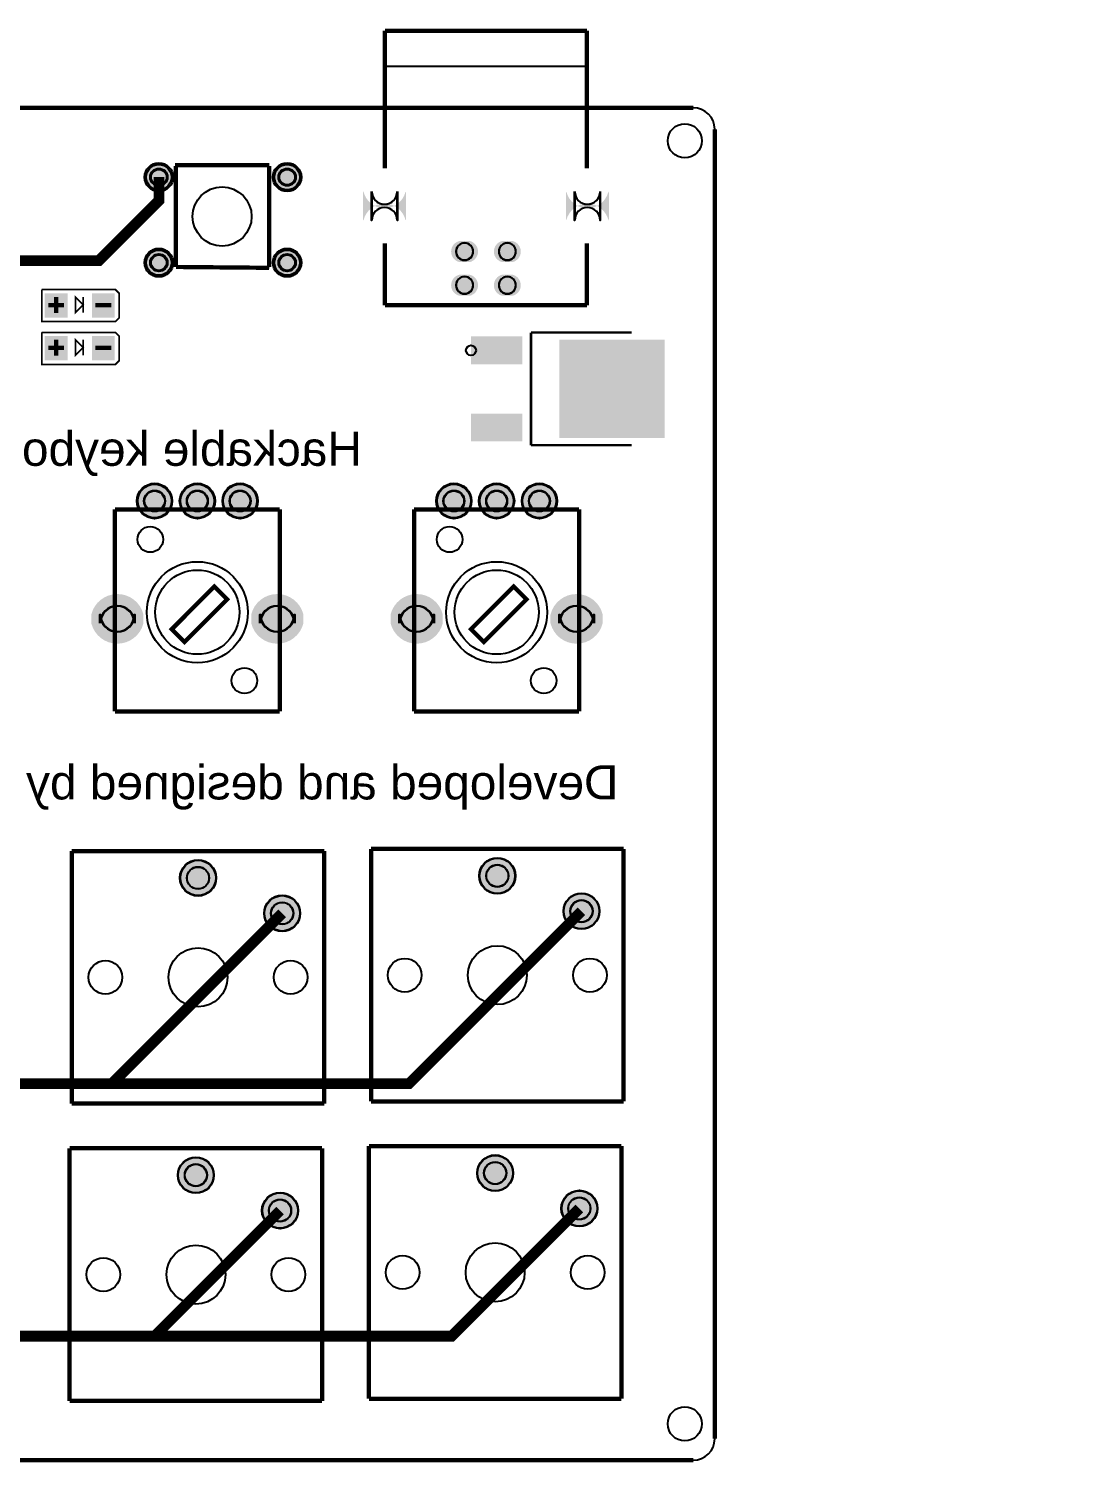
# Model space of a CAD drawing. Extents: x -286 to 5344, y 0 to 3352.
# Drawn here: x 2911 to 5344, y 0 to 3352 of the extents above; entities that cross this region are included whole.
import ezdxf

# ---------------------------------------------------------------- set-up
doc = ezdxf.new("R2010")
doc.units = 9
for name, color, linetype, true_color in [('BoardOutLine', 7, 'Continuous', 0xff00ff), ('BottomLayer', 7, 'Continuous', 0x0000ff), ('BottomSolderMaskLayer', 7, 'Continuous', 0xaa00ff), ('Document', 7, 'Continuous', 0xffffff), ('Multi-Layer', 7, 'Continuous', 0xc0c0c0), ('TopLayer', 7, 'Continuous', 0xff0000), ('TopPasteMaskLayer', 7, 'Continuous', 0x808080), ('TopSilkLayer', 7, 'Continuous', 0xffcc00), ('TopSolderMaskLayer', 7, 'Continuous', 0x800080)]:
    doc.layers.add(name, color=color, linetype=linetype, true_color=true_color)
doc.styles.get("Standard").update_dxf_attribs({"font": 'arial.ttf'})

msp = doc.modelspace()

# ---------------------------------------------------------------- hatches: boundary and pattern name
at = {"layer": 'BottomSolderMaskLayer'}
for points in [[(3181.5355, 3005, 1), (3248.4645, 3005, 1)], [(3481.5355, 3005, 1), (3548.4645, 3005, 1)], [(3793.014999999996, 2971.5767316666097, -0.7853981633974483), (3692.5849999999955, 2971.5767316666097), (3692.5849999999955, 2903.843268333396, -0.7853981633974483), (3793.014999999996, 2903.843268333396)], [(4267.424999999992, 2971.5767316666097, -0.7853981633974483), (4166.994999999992, 2971.5767316666097), (4166.994999999992, 2903.843268333396, -0.7853981633974483), (4267.424999999992, 2903.843268333396)], [(3917.8515725977195, 2806.399999999997, -0.7853981633974483), (3917.8515725977195, 2855.6399999999967), (3942.1484274022805, 2855.6399999999967, -0.7853981633974483), (3942.1484274022805, 2806.399999999997)], [(4017.8515725977195, 2806.399999999997, -0.7853981633974483), (4017.8515725977195, 2855.6399999999967), (4042.1484274022805, 2855.6399999999967, -0.7853981633974483), (4042.1484274022805, 2806.399999999997)], [(3181.5355, 2805, 1), (3248.4645, 2805, 1)], [(3481.5355, 2805, 1), (3548.4645, 2805, 1)], [(3917.8515725977195, 2727.659999999999, -0.7853981633974483), (3917.8515725977195, 2776.8999999999987), (3942.1484274022805, 2776.8999999999987, -0.7853981633974483), (3942.1484274022805, 2727.659999999999)], [(4017.8515725977195, 2727.659999999999, -0.7853981633974483), (4017.8515725977195, 2776.8999999999987), (4042.1484274022805, 2776.8999999999987, -0.7853981633974483), (4042.1484274022805, 2727.659999999999)], [(3163.63, 2247.800000000003, 1), (3246.37, 2247.800000000003, 1)], [(3263.63, 2247.800000000003, 1), (3346.37, 2247.800000000003, 1)], [(3363.63, 2247.800000000003, 1), (3446.37, 2247.800000000003, 1)], [(3863.63, 2247.800000000003, 1), (3946.37, 2247.800000000003, 1)], [(3963.63, 2247.800000000003, 1), (4046.37, 2247.800000000003, 1)], [(4063.63, 2247.800000000003, 1), (4146.37, 2247.800000000003, 1)], [(3179.055, 1962.0743479207486, -0.7853981633974483), (3056.945, 1962.0743479207486), (3056.945, 1982.3256520792493, -0.7853981633974483), (3179.055, 1982.3256520792493)], [(3553.055, 1962.0743479207486, -0.7853981633974483), (3430.945, 1962.0743479207486), (3430.945, 1982.3256520792493, -0.7853981633974483), (3553.055, 1982.3256520792493)], [(3879.055, 1962.0743479207486, -0.7853981633974483), (3756.945, 1962.0743479207486), (3756.945, 1982.3256520792493, -0.7853981633974483), (3879.055, 1982.3256520792493)], [(4253.055, 1962.0743479207486, -0.7853981633974483), (4130.945, 1962.0743479207486), (4130.945, 1982.3256520792493, -0.7853981633974483), (4253.055, 1982.3256520792493)], [(3264.241500000002, 1366.3400000000001, 1), (3348.9185000000016, 1366.3400000000001, 1)], [(3964.241500000002, 1371.3400000000001, 1), (4048.9185000000016, 1371.3400000000001, 1)], [(3461.0915000000005, 1283.670000000002, 1), (3545.7685, 1283.670000000002, 1)], [(4161.0915, 1288.670000000002, 1), (4245.7685, 1288.670000000002, 1)], [(3259.241500000002, 671.3400000000001, 1), (3343.9185000000016, 671.3400000000001, 1)], [(3959.241500000002, 676.3400000000001, 1), (4043.9185000000016, 676.3400000000001, 1)], [(3456.0915000000005, 588.6700000000019, 1), (3540.7685, 588.6700000000019, 1)], [(4156.0915, 593.6700000000019, 1), (4240.7685, 593.6700000000019, 1)]]:
    msp.add_hatch(color=256, dxfattribs=at).paths.add_polyline_path(points)
at = {"layer": 'Document'}
for points in [[(2969.3699999999953, 2687.6769999999997), (2969.3699999999953, 2724.6849999999977), (2979.6069999999963, 2724.6849999999977), (2979.6069999999963, 2687.6769999999997)], [(2956.3780000000042, 2710.904999999999), (2993.3859999999986, 2710.904999999999), (2993.3859999999986, 2700.6680000000015), (2956.3780000000042, 2700.6680000000015)], [(3066.6140000000014, 2710.904999999999), (3103.6219999999958, 2710.904999999999), (3103.6219999999958, 2700.6680000000015), (3066.6140000000014, 2700.6680000000015)], [(2969.3699999999953, 2587.6769999999997), (2969.3699999999953, 2624.6849999999977), (2979.6069999999963, 2624.6849999999977), (2979.6069999999963, 2587.6769999999997)], [(2956.3780000000042, 2610.904999999999), (2993.3859999999986, 2610.904999999999), (2993.3859999999986, 2600.6680000000015), (2956.3780000000042, 2600.6680000000015)], [(3066.6140000000014, 2610.904999999999), (3103.6219999999958, 2610.904999999999), (3103.6219999999958, 2600.6680000000015), (3066.6140000000014, 2600.6680000000015)]]:
    msp.add_hatch(color=256, dxfattribs=at).paths.add_polyline_path(points)
at = {"layer": 'Multi-Layer'}
for points in [[(3185.4725, 3005, 1), (3244.5275, 3005, 1)], [(3485.4725, 3005, 1), (3544.5275, 3005, 1)], [(3792.014999999996, 2971.1720000000023, -0.7853981633974483), (3693.5849999999955, 2971.1720000000023), (3693.5849999999955, 2904.2480000000032, -0.7853981633974483), (3792.014999999996, 2904.2480000000032)], [(4266.424999999992, 2971.1720000000023, -0.7853981633974483), (4167.994999999992, 2971.1720000000023), (4167.994999999992, 2904.2480000000032, -0.7853981633974483), (4266.424999999992, 2904.2480000000032)], [(3918.185000000005, 2807.399999999997, -0.7853981633974483), (3918.185000000005, 2854.6399999999967), (3941.814999999995, 2854.6399999999967, -0.7853981633974483), (3941.814999999995, 2807.399999999997)], [(4018.185000000005, 2807.399999999997, -0.7853981633974483), (4018.185000000005, 2854.6399999999967), (4041.814999999995, 2854.6399999999967, -0.7853981633974483), (4041.814999999995, 2807.399999999997)], [(3185.4725, 2805, 1), (3244.5275, 2805, 1)], [(3485.4725, 2805, 1), (3544.5275, 2805, 1)], [(3918.185000000005, 2728.659999999999, -0.7853981633974483), (3918.185000000005, 2775.8999999999987), (3941.814999999995, 2775.8999999999987, -0.7853981633974483), (3941.814999999995, 2728.659999999999)], [(4018.185000000005, 2728.659999999999, -0.7853981633974483), (4018.185000000005, 2775.8999999999987), (4041.814999999995, 2775.8999999999987, -0.7853981633974483), (4041.814999999995, 2728.659999999999)], [(3165.63, 2247.800000000003, 1), (3244.37, 2247.800000000003, 1)], [(3265.63, 2247.800000000003, 1), (3344.37, 2247.800000000003, 1)], [(3365.63, 2247.800000000003, 1), (3444.37, 2247.800000000003, 1)], [(3865.63, 2247.800000000003, 1), (3944.37, 2247.800000000003, 1)], [(3965.63, 2247.800000000003, 1), (4044.37, 2247.800000000003, 1)], [(4065.63, 2247.800000000003, 1), (4144.37, 2247.800000000003, 1)], [(3177.055, 1962.3600000000006, -0.7853981633974483), (3058.945, 1962.3600000000006), (3058.945, 1982.0399999999972, -0.7853981633974483), (3177.055, 1982.0399999999972)], [(3551.055, 1962.3600000000006, -0.7853981633974483), (3432.945, 1962.3600000000006), (3432.945, 1982.0399999999972, -0.7853981633974483), (3551.055, 1982.0399999999972)], [(3877.055, 1962.3600000000006, -0.7853981633974483), (3758.945, 1962.3600000000006), (3758.945, 1982.0399999999972, -0.7853981633974483), (3877.055, 1982.0399999999972)], [(4251.055, 1962.3600000000006, -0.7853981633974483), (4132.945, 1962.3600000000006), (4132.945, 1982.0399999999972, -0.7853981633974483), (4251.055, 1982.0399999999972)], [(3965.241500000002, 1371.3400000000001, 1), (4047.9185000000016, 1371.3400000000001, 1)], [(3265.241500000002, 1366.3400000000001, 1), (3347.9185000000016, 1366.3400000000001, 1)], [(3462.0915000000005, 1283.670000000002, 1), (3544.7685, 1283.670000000002, 1)], [(4162.0915, 1288.670000000002, 1), (4244.7685, 1288.670000000002, 1)], [(3260.241500000002, 671.3400000000001, 1), (3342.9185000000016, 671.3400000000001, 1)], [(3960.241500000002, 676.3400000000001, 1), (4042.9185000000016, 676.3400000000001, 1)], [(3457.0915000000005, 588.6700000000019, 1), (3539.7685, 588.6700000000019, 1)], [(4157.0915, 593.6700000000019, 1), (4239.7685, 593.6700000000019, 1)]]:
    msp.add_hatch(color=256, dxfattribs=at).paths.add_polyline_path(points)
at = {"layer": 'TopLayer'}
for points in [[(2949.2910000000047, 2732.559000000001), (3000.4720000000016, 2732.559000000001), (3000.4720000000016, 2677.440999999999), (2949.2910000000047, 2677.440999999999)], [(3059.527000000002, 2732.559000000001), (3110.708000000006, 2732.559000000001), (3110.708000000006, 2677.440999999999), (3059.527000000002, 2677.440999999999)], [(2949.2910000000047, 2632.559000000001), (3000.4720000000016, 2632.559000000001), (3000.4720000000016, 2577.440999999999), (2949.2910000000047, 2577.440999999999)], [(3059.527000000002, 2632.559000000001), (3110.708000000006, 2632.559000000001), (3110.708000000006, 2577.440999999999), (3059.527000000002, 2577.440999999999)], [(4064.251999999993, 2568.663999999997), (3946.142, 2568.663999999997), (3946.142, 2631.655999999999), (4064.251999999993, 2631.655999999999)], [(4396.851999999999, 2395.8269999999975), (4152.758000000002, 2395.8269999999975), (4152.758000000002, 2624.1730000000025), (4396.851999999999, 2624.1730000000025)], [(4064.252999999997, 2388.344000000001), (3946.1430000000037, 2388.344000000001), (3946.1430000000037, 2451.336000000003), (4064.252999999997, 2451.336000000003)]]:
    msp.add_hatch(color=256, dxfattribs=at).paths.add_polyline_path(points)
at = {"layer": 'TopPasteMaskLayer'}
for points in [[(2949.2910000000047, 2732.559000000001), (3000.4720000000016, 2732.559000000001), (3000.4720000000016, 2677.440999999999), (2949.2910000000047, 2677.440999999999)], [(3059.527000000002, 2732.559000000001), (3110.708000000006, 2732.559000000001), (3110.708000000006, 2677.440999999999), (3059.527000000002, 2677.440999999999)], [(2949.2910000000047, 2632.559000000001), (3000.4720000000016, 2632.559000000001), (3000.4720000000016, 2577.440999999999), (2949.2910000000047, 2577.440999999999)], [(3059.527000000002, 2632.559000000001), (3110.708000000006, 2632.559000000001), (3110.708000000006, 2577.440999999999), (3059.527000000002, 2577.440999999999)], [(4064.251999999993, 2568.663999999997), (3946.142, 2568.663999999997), (3946.142, 2631.655999999999), (4064.251999999993, 2631.655999999999)], [(4396.851999999999, 2395.8269999999975), (4152.758000000002, 2395.8269999999975), (4152.758000000002, 2624.1730000000025), (4396.851999999999, 2624.1730000000025)], [(4064.252999999997, 2388.344000000001), (3946.1430000000037, 2388.344000000001), (3946.1430000000037, 2451.336000000003), (4064.252999999997, 2451.336000000003)]]:
    msp.add_hatch(color=256, dxfattribs=at).paths.add_polyline_path(points)
at = {"layer": 'TopSolderMaskLayer'}
for points in [[(3181.5355, 3005, 1), (3248.4645, 3005, 1)], [(3481.5355, 3005, 1), (3548.4645, 3005, 1)], [(3793.014999999996, 2971.5767316666097, -0.7853981633974483), (3692.5849999999955, 2971.5767316666097), (3692.5849999999955, 2903.843268333396, -0.7853981633974483), (3793.014999999996, 2903.843268333396)], [(4267.424999999992, 2971.5767316666097, -0.7853981633974483), (4166.994999999992, 2971.5767316666097), (4166.994999999992, 2903.843268333396, -0.7853981633974483), (4267.424999999992, 2903.843268333396)], [(3917.8515725977195, 2806.399999999997, -0.7853981633974483), (3917.8515725977195, 2855.6399999999967), (3942.1484274022805, 2855.6399999999967, -0.7853981633974483), (3942.1484274022805, 2806.399999999997)], [(4017.8515725977195, 2806.399999999997, -0.7853981633974483), (4017.8515725977195, 2855.6399999999967), (4042.1484274022805, 2855.6399999999967, -0.7853981633974483), (4042.1484274022805, 2806.399999999997)], [(3181.5355, 2805, 1), (3248.4645, 2805, 1)], [(3481.5355, 2805, 1), (3548.4645, 2805, 1)], [(3917.8515725977195, 2727.659999999999, -0.7853981633974483), (3917.8515725977195, 2776.8999999999987), (3942.1484274022805, 2776.8999999999987, -0.7853981633974483), (3942.1484274022805, 2727.659999999999)], [(4017.8515725977195, 2727.659999999999, -0.7853981633974483), (4017.8515725977195, 2776.8999999999987), (4042.1484274022805, 2776.8999999999987, -0.7853981633974483), (4042.1484274022805, 2727.659999999999)], [(2948.3065577069647, 2733.5434999999998), (3001.456557706959, 2733.5434999999998), (3001.456557706959, 2676.4565000000002), (2948.3065577069647, 2676.4565000000002)], [(3058.5424038217316, 2733.5434999999998), (3111.692403821733, 2733.5434999999998), (3111.692403821733, 2676.4565000000002), (3058.5424038217316, 2676.4565000000002)], [(2948.3065577069647, 2633.5434999999998), (3001.456557706959, 2633.5434999999998), (3001.456557706959, 2576.4565000000002), (2948.3065577069647, 2576.4565000000002)], [(3058.5424038217316, 2633.5434999999998), (3111.692403821733, 2633.5434999999998), (3111.692403821733, 2576.4565000000002), (3058.5424038217316, 2576.4565000000002)], [(4065.25194919989, 2567.6640000000007), (3945.1419491998968, 2567.6640000000007), (3945.1419491998968, 2632.6559999999954), (4065.25194919989, 2632.6559999999954)], [(4397.851959032181, 2394.827000000001), (4151.757959032184, 2394.827000000001), (4151.757959032184, 2625.172999999999), (4397.851959032181, 2625.172999999999)], [(4065.2529661332665, 2387.3440000000046), (3945.142966133273, 2387.3440000000046), (3945.142966133273, 2452.3359999999993), (4065.2529661332665, 2452.3359999999993)], [(3163.63, 2247.800000000003, 1), (3246.37, 2247.800000000003, 1)], [(3263.63, 2247.800000000003, 1), (3346.37, 2247.800000000003, 1)], [(3363.63, 2247.800000000003, 1), (3446.37, 2247.800000000003, 1)], [(3863.63, 2247.800000000003, 1), (3946.37, 2247.800000000003, 1)], [(3963.63, 2247.800000000003, 1), (4046.37, 2247.800000000003, 1)], [(4063.63, 2247.800000000003, 1), (4146.37, 2247.800000000003, 1)], [(3179.055, 1962.0743479207486, -0.7853981633974483), (3056.945, 1962.0743479207486), (3056.945, 1982.3256520792493, -0.7853981633974483), (3179.055, 1982.3256520792493)], [(3553.055, 1962.0743479207486, -0.7853981633974483), (3430.945, 1962.0743479207486), (3430.945, 1982.3256520792493, -0.7853981633974483), (3553.055, 1982.3256520792493)], [(3879.055, 1962.0743479207486, -0.7853981633974483), (3756.945, 1962.0743479207486), (3756.945, 1982.3256520792493, -0.7853981633974483), (3879.055, 1982.3256520792493)], [(4253.055, 1962.0743479207486, -0.7853981633974483), (4130.945, 1962.0743479207486), (4130.945, 1982.3256520792493, -0.7853981633974483), (4253.055, 1982.3256520792493)], [(3264.241500000002, 1366.3400000000001, 1), (3348.9185000000016, 1366.3400000000001, 1)], [(3964.241500000002, 1371.3400000000001, 1), (4048.9185000000016, 1371.3400000000001, 1)], [(3461.0915000000005, 1283.670000000002, 1), (3545.7685, 1283.670000000002, 1)], [(4161.0915, 1288.670000000002, 1), (4245.7685, 1288.670000000002, 1)], [(3259.241500000002, 671.3400000000001, 1), (3343.9185000000016, 671.3400000000001, 1)], [(3959.241500000002, 676.3400000000001, 1), (4043.9185000000016, 676.3400000000001, 1)], [(3456.0915000000005, 588.6700000000019, 1), (3540.7685, 588.6700000000019, 1)], [(4156.0915, 593.6700000000019, 1), (4240.7685, 593.6700000000019, 1)]]:
    msp.add_hatch(color=256, dxfattribs=at).paths.add_polyline_path(points)

# ---------------------------------------------------------------- linework, layer by layer
at = {"layer": 'BoardOutLine', "const_width": 10}
for points in [[(60, 3167), (4465, 3167)], [(4515, 3117), (4515, 55)], [(4465, 5), (60, 5)]]:
    msp.add_lwpolyline(points, dxfattribs=at)
at = {"layer": 'BoardOutLine'}
for centre, start, end in [((4465, 3117), 0, 90), ((4465, 55), 270, 0)]:
    msp.add_arc(centre, 50, start, end, dxfattribs=at)
at = {"layer": 'BottomLayer', "const_width": 25}
for points in [[(2400.1280000000042, 885.3689999999988), (3105.1280000000042, 885.3689999999988), (3503.4249999999956, 1283.6659999999974)], [(3088.4119999999966, 885.3689999999988), (3800.1280000000042, 885.3689999999988), (4203.424999999996, 1288.6659999999974)], [(95, 295), (3899.7590000000055, 295), (4198.424999999996, 593.6659999999974)], [(95, 295), (3204.7590000000055, 295), (3498.4249999999956, 588.6659999999974)]]:
    msp.add_lwpolyline(points, dxfattribs=at)
at = {"layer": 'BottomSolderMaskLayer'}
for points in [[(3712.6669187239663, 2971.584828428706), (3712.6669187239663, 2903.8473167144475)], [(3772.92287808595, 2971.584828428706), (3772.92287808595, 2903.8473167144475)], [(4187.07691872397, 2971.584828428706), (4187.07691872397, 2903.8473167144475)], [(4247.332878085953, 2971.584828428706), (4247.332878085953, 2903.8473167144475)], [(3930.005141103429, 2851.268792313676), (3929.994858896571, 2851.268792313676)], [(4030.005141103429, 2851.268792313676), (4029.994858896571, 2851.268792313676)], [(3930.005141103429, 2810.777461708342), (3929.994858896571, 2810.777461708342)], [(4030.005141103429, 2810.777461708342), (4029.994858896571, 2810.777461708342)], [(3930.005141103429, 2772.528792313678), (3929.994858896571, 2772.528792313678)], [(4030.005141103429, 2772.528792313678), (4029.994858896571, 2772.528792313678)], [(3930.005141103429, 2732.037461708344), (3929.994858896571, 2732.037461708344)], [(4030.005141103429, 2732.037461708344), (4029.994858896571, 2732.037461708344)], [(3077.286327999323, 1962.0846382175805), (3077.286327999323, 1982.3359423760812)], [(3158.6929946659898, 1962.0846382175805), (3158.6929946659898, 1982.3359423760812)], [(3451.3070053340102, 1962.0846382175805), (3451.3070053340102, 1982.3359423760812)], [(3532.713672000677, 1962.0846382175805), (3532.713672000677, 1982.3359423760812)], [(3777.286327999323, 1962.0846382175805), (3777.286327999323, 1982.3359423760812)], [(3858.6929946659898, 1962.0846382175805), (3858.6929946659898, 1982.3359423760812)], [(4151.307005334011, 1962.0846382175805), (4151.307005334011, 1982.3359423760812)], [(4232.7136720006765, 1962.0846382175805), (4232.7136720006765, 1982.3359423760812)]]:
    msp.add_lwpolyline(points, close=True, dxfattribs=at)
for centre, radius in [((3215, 3005), 33.4645), ((3215, 3005), 20.39093333333333), ((3515, 3005), 33.4645), ((3515, 3005), 20.39093333333333), ((3215, 2805), 33.4645), ((3215, 2805), 20.39093333333333), ((3515, 2805), 33.4645), ((3515, 2805), 20.39093333333333), ((3205, 2247.800000000003), 41.36999999999999), ((3305, 2247.800000000003), 41.36999999999999), ((3405, 2247.800000000003), 41.36999999999999), ((3905, 2247.800000000003), 41.36999999999999), ((4005, 2247.800000000003), 41.36999999999999), ((4105, 2247.800000000003), 41.36999999999999), ((3205, 2247.800000000003), 24.8198983997968), ((3305, 2247.800000000003), 24.8198983997968), ((3405, 2247.800000000003), 24.8198983997968), ((3905, 2247.800000000003), 24.8198983997968), ((4005, 2247.800000000003), 24.8198983997968), ((4105, 2247.800000000003), 24.8198983997968), ((3306.5800000000017, 1366.3400000000001), 42.338499999999996), ((4006.5800000000017, 1371.3400000000001), 42.338499999999996), ((3306.5750000000044, 1366.339), 26.210059714309903), ((4006.5750000000044, 1371.339), 26.210059714309903), ((3503.4300000000003, 1283.670000000002), 42.338499999999996), ((3503.4249999999956, 1283.6620000000003), 26.210059714309903), ((4203.43, 1288.670000000002), 42.338499999999996), ((4203.424999999996, 1288.6620000000003), 26.210059714309903), ((3301.5800000000017, 671.3400000000001), 42.338499999999996), ((4001.5800000000017, 676.3400000000001), 42.338499999999996), ((3301.5750000000044, 671.3389999999999), 26.210059714309903), ((4001.5750000000044, 676.3389999999999), 26.210059714309903), ((3498.4300000000003, 588.6700000000019), 42.338499999999996), ((3498.4249999999956, 588.6620000000003), 26.210059714309903), ((4198.43, 593.6700000000019), 42.338499999999996), ((4198.424999999996, 593.6620000000003), 26.210059714309903)]:
    msp.add_circle(centre, radius, dxfattribs=at)
for centre, radius, start, end in [((3742.794898404958, 2971.584828428706), 30.12797968099157, 180, 0), ((4217.204898404962, 2971.584828428706), 30.12797968099157, 180, 0), ((3742.794898404958, 2903.8473167144475), 30.12797968099157, 0, 180), ((4217.204898404962, 2903.8473167144475), 30.12797968099157, 0, 180), ((3929.994858896571, 2831.023127011009), 20.245665302666858, 90, 270), ((3930.005141103429, 2831.023127011009), 20.245665302666858, 270, 90), ((4029.994858896571, 2831.023127011009), 20.245665302666858, 90, 270), ((4030.005141103429, 2831.023127011009), 20.245665302666858, 270, 90), ((3929.994858896571, 2752.283127011011), 20.245665302666858, 90, 270), ((3930.005141103429, 2752.283127011011), 20.245665302666858, 270, 90), ((4029.994858896571, 2752.283127011011), 20.245665302666858, 90, 270), ((4030.005141103429, 2752.283127011011), 20.245665302666858, 270, 90), ((3117.9896613326564, 1962.0846382175805), 40.70333333333333, 360, 180), ((3117.9896613326564, 1982.3359423760812), 40.70333333333333, 180, 360), ((3492.0103386673436, 1962.0846382175805), 40.70333333333333, 360, 180), ((3492.0103386673436, 1982.3359423760812), 40.70333333333333, 180, 360), ((3817.9896613326564, 1962.0846382175805), 40.70333333333333, 360, 180), ((3817.9896613326564, 1982.3359423760812), 40.70333333333333, 180, 360), ((4192.010338667344, 1962.0846382175805), 40.70333333333333, 360, 180), ((4192.010338667344, 1982.3359423760812), 40.70333333333333, 180, 360)]:
    msp.add_arc(centre, radius, start, end, dxfattribs=at)
at = {"layer": 'Document'}
msp.add_circle((3945.010000000002, 2600), 11.81, dxfattribs=at)
at = {"layer": 'Multi-Layer'}
for points in [[(3713.2669999999985, 2971.1800000000003), (3713.2669999999985, 2904.2520000000004)], [(3772.322999999998, 2971.1800000000003), (3772.322999999998, 2904.2520000000004)], [(4187.6770000000015, 2971.1800000000003), (4187.6770000000015, 2904.2520000000004)], [(4246.733000000002, 2971.1800000000003), (4246.733000000002, 2904.2520000000004)], [(3930.0050000000047, 2850.713000000001), (3929.9949999999953, 2850.713000000001)], [(4030.0050000000047, 2850.713000000001), (4029.9949999999953, 2850.713000000001)], [(3930.0050000000047, 2811.333000000001), (3929.9949999999953, 2811.333000000001)], [(4030.0050000000047, 2811.333000000001), (4029.9949999999953, 2811.333000000001)], [(3930.0050000000047, 2771.973000000003), (3929.9949999999953, 2771.973000000003)], [(4030.0050000000047, 2771.973000000003), (4029.9949999999953, 2771.973000000003)], [(3930.0050000000047, 2732.593000000003), (3929.9949999999953, 2732.593000000003)], [(4030.0050000000047, 2732.593000000003), (4029.9949999999953, 2732.593000000003)], [(3078.619999999998, 1962.3700000000026), (3078.619999999998, 1982.0499999999993)], [(3157.359999999998, 1962.3700000000026), (3157.359999999998, 1982.0499999999993)], [(3452.640000000002, 1962.3700000000026), (3452.640000000002, 1982.0499999999993)], [(3531.380000000002, 1962.3700000000026), (3531.380000000002, 1982.0499999999993)], [(3778.619999999998, 1962.3700000000026), (3778.619999999998, 1982.0499999999993)], [(3857.359999999998, 1962.3700000000026), (3857.359999999998, 1982.0499999999993)], [(4152.640000000002, 1962.3700000000026), (4152.640000000002, 1982.0499999999993)], [(4231.380000000002, 1962.3700000000026), (4231.380000000002, 1982.0499999999993)]]:
    msp.add_lwpolyline(points, close=True, dxfattribs=at)
for centre, radius in [((4445, 3090), 40), ((3215, 3005), 29.5275), ((3215, 3005), 17.991999999999997), ((3515, 3005), 29.5275), ((3515, 3005), 17.991999999999997), ((3215, 2805), 29.5275), ((3215, 2805), 17.991999999999997), ((3515, 2805), 29.5275), ((3515, 2805), 17.991999999999997), ((3205, 2247.800000000003), 39.37), ((3305, 2247.800000000003), 39.37), ((3405, 2247.800000000003), 39.37), ((3905, 2247.800000000003), 39.37), ((4005, 2247.800000000003), 39.37), ((4105, 2247.800000000003), 39.37), ((3205, 2247.800000000003), 23.62), ((3305, 2247.800000000003), 23.62), ((3405, 2247.800000000003), 23.62), ((3905, 2247.800000000003), 23.62), ((4005, 2247.800000000003), 23.62), ((4105, 2247.800000000003), 23.62), ((4006.5800000000017, 1371.3400000000001), 41.338499999999996), ((3306.5800000000017, 1366.3400000000001), 41.338499999999996), ((3306.5750000000044, 1366.339), 25.591), ((4006.5750000000044, 1371.339), 25.591), ((3503.4300000000003, 1283.670000000002), 41.338499999999996), ((3503.4249999999956, 1283.6620000000003), 25.591), ((4203.43, 1288.670000000002), 41.338499999999996), ((4203.424999999996, 1288.6620000000003), 25.591), ((4006.5800000000017, 1139.0599999999977), 68.898), ((3090.050000000003, 1134.0599999999977), 39.37), ((3306.5800000000017, 1134.0599999999977), 68.898), ((3523.1199999999953, 1134.0599999999977), 39.37), ((3790.050000000003, 1139.0599999999977), 39.37), ((4223.119999999995, 1139.0599999999977), 39.37), ((3301.5800000000017, 671.3400000000001), 41.338499999999996), ((4001.5800000000017, 676.3400000000001), 41.338499999999996), ((3301.5750000000044, 671.3389999999999), 25.591), ((4001.5750000000044, 676.3389999999999), 25.591), ((3498.4300000000003, 588.6700000000019), 41.338499999999996), ((3498.4249999999956, 588.6620000000003), 25.591), ((4198.43, 593.6700000000019), 41.338499999999996), ((4198.424999999996, 593.6620000000003), 25.591), ((3301.5800000000017, 439.0599999999977), 68.898), ((4001.5800000000017, 444.0599999999977), 68.898), ((3085.050000000003, 439.0599999999977), 39.37), ((3518.1199999999953, 439.0599999999977), 39.37), ((3785.050000000003, 444.0599999999977), 39.37), ((4218.119999999995, 444.0599999999977), 39.37), ((4445, 90), 40)]:
    msp.add_circle(centre, radius, dxfattribs=at)
for centre, radius, start, end in [((3742.7949999999983, 2971.1800000000003), 29.528, 180, 0), ((4217.205000000002, 2971.1800000000003), 29.528, 180, 0), ((3742.7949999999983, 2904.2520000000004), 29.528, 0, 180), ((4217.205000000002, 2904.2520000000004), 29.528, 0, 180), ((3929.9949999999953, 2831.023000000001), 19.69, 90, 270), ((3930.0050000000047, 2831.023000000001), 19.69, 270, 90), ((4029.9949999999953, 2831.023000000001), 19.69, 90, 270), ((4030.0050000000047, 2831.023000000001), 19.69, 270, 90), ((3929.9949999999953, 2752.283000000003), 19.69, 90, 270), ((3930.0050000000047, 2752.283000000003), 19.69, 270, 90), ((4029.9949999999953, 2752.283000000003), 19.69, 90, 270), ((4030.0050000000047, 2752.283000000003), 19.69, 270, 90), ((3117.989999999998, 1962.3700000000026), 39.37, 360, 180), ((3117.989999999998, 1982.0499999999993), 39.37, 180, 360), ((3492.010000000002, 1962.3700000000026), 39.37, 360, 180), ((3492.010000000002, 1982.0499999999993), 39.37, 180, 360), ((3817.989999999998, 1962.3700000000026), 39.37, 360, 180), ((3817.989999999998, 1982.0499999999993), 39.37, 180, 360), ((4192.010000000002, 1962.3700000000026), 39.37, 360, 180), ((4192.010000000002, 1982.0499999999993), 39.37, 180, 360)]:
    msp.add_arc(centre, radius, start, end, dxfattribs=at)
at = {"layer": 'TopLayer', "const_width": 25}
msp.add_lwpolyline([(3215, 3005), (3215, 2950), (3075, 2810), (2845, 2810), (2840, 2815)], dxfattribs=at)
at = {"layer": 'TopSilkLayer'}
for points, const_width in [([(4216.220000000001, 3347.163999999997), (3743.7790000000023, 3347.163999999997)], 10), ([(3743.7790000000023, 3347.163999999997), (3743.7790000000023, 3025.545000000002)], 10), ([(4216.220000000001, 3025.545000000002), (4216.220000000001, 3347.163999999997)], 10), ([(3743.7790000000023, 3264.092999999997), (4216.220000000001, 3264.094000000001)], 5), ([(3473, 3033), (3253, 3033)], 10), ([(3255, 3031), (3255, 2795)], 10), ([(3473, 2795), (3473, 3031)], 10), ([(3743.7790000000023, 2849.881000000001), (3743.7790000000023, 2705.430999999997)], 10), ([(4216.220000000001, 2705.430999999997), (4216.220000000001, 2849.881000000001)], 10), ([(3255, 2795), (3473, 2793)], 10), ([(2949.6849999999977, 2742.0080000000016), (3113.464000000007, 2742.0080000000016), (3122.1259999999966, 2733.3460000000014), (3122.1259999999966, 2675.8669999999984), (3113.464000000007, 2667.204999999998), (2941.0239999999976, 2667.204999999998), (2941.0239999999976, 2742.0080000000016)], 3.937), ([(2941.0239999999976, 2742.0080000000016), (2949.6849999999977, 2742.0080000000016)], 3.937), ([(3019.7639999999956, 2719.9609999999993), (3019.7639999999956, 2688.464), (3037.8740000000034, 2706.574999999997), (3019.7639999999956, 2724.6849999999977), (3019.7639999999956, 2718.3859999999986)], 3.937), ([(3037.8740000000034, 2706.574999999997), (3037.8740000000034, 2724.6849999999977)], 3.937), ([(3037.8740000000034, 2706.574999999997), (3037.8740000000034, 2688.464)], 3.937), ([(3743.779999999999, 2705.430999999997), (4216.220000000001, 2705.430999999997)], 10), ([(2949.6849999999977, 2642.0080000000016), (3113.464000000007, 2642.0080000000016), (3122.1259999999966, 2633.3460000000014), (3122.1259999999966, 2575.8669999999984), (3113.464000000007, 2567.204999999998), (2941.0239999999976, 2567.204999999998), (2941.0239999999976, 2642.0080000000016)], 3.937), ([(2941.0239999999976, 2642.0080000000016), (2949.6849999999977, 2642.0080000000016)], 3.937), ([(3019.7639999999956, 2619.9609999999993), (3019.7639999999956, 2588.464), (3037.8740000000034, 2606.574999999997), (3019.7639999999956, 2624.6849999999977), (3019.7639999999956, 2618.3859999999986)], 3.937), ([(3037.8740000000034, 2606.574999999997), (3037.8740000000034, 2624.6849999999977)], 3.937), ([(4320.504000000001, 2641.739999999998), (4085.565999999999, 2641.739999999998)], 6), ([(4085.565999999999, 2641.739999999998), (4085.565999999999, 2378.260000000002)], 6), ([(3037.8740000000034, 2606.574999999997), (3037.8740000000034, 2588.464)], 3.937), ([(4320.504000000001, 2378.260000000002), (4085.565999999999, 2378.260000000002)], 6), ([(3112.0899999999965, 1755.6800000000003), (3112.0899999999965, 2228.119999999999)], 10), ([(3497.9100000000035, 2228.119999999999), (3112.0899999999965, 2228.119999999999)], 10), ([(3497.9100000000035, 1755.6800000000003), (3497.9100000000035, 2228.119999999999)], 10), ([(3812.0899999999965, 1755.6800000000003), (3812.0899999999965, 2228.119999999999)], 10), ([(4197.9100000000035, 2228.119999999999), (3812.0899999999965, 2228.119999999999)], 10), ([(4197.9100000000035, 1755.6800000000003), (4197.9100000000035, 2228.119999999999)], 10), ([(3497.9100000000035, 1755.6800000000003), (3112.0899999999965, 1755.6800000000003)], 10), ([(4197.9100000000035, 1755.6800000000003), (3812.0899999999965, 1755.6800000000003)], 10), ([(3011.298999999999, 838.7800000000025), (3011.298999999999, 1429.3319999999985)], 10), ([(3011.298999999999, 1429.3319999999985), (3601.850999999995, 1429.3319999999985)], 10), ([(3601.850999999995, 838.7800000000025), (3601.850999999995, 1429.3319999999985)], 10), ([(3711.298999999999, 843.7800000000025), (3711.298999999999, 1434.3319999999985)], 10), ([(3711.298999999999, 1434.3319999999985), (4301.850999999995, 1434.3319999999985)], 10), ([(4301.850999999995, 843.7800000000025), (4301.850999999995, 1434.3319999999985)], 10), ([(3011.298999999999, 838.7800000000025), (3601.850999999995, 838.7800000000025)], 10), ([(3711.298999999999, 843.7800000000025), (4301.850999999995, 843.7800000000025)], 10), ([(3006.298999999999, 143.78000000000247), (3006.298999999999, 734.3319999999985)], 10), ([(3006.298999999999, 734.3319999999985), (3596.850999999995, 734.3319999999985)], 10), ([(3596.850999999995, 143.78000000000247), (3596.850999999995, 734.3319999999985)], 10), ([(3706.298999999999, 148.78000000000247), (3706.298999999999, 739.3319999999985)], 10), ([(3706.298999999999, 739.3319999999985), (4296.850999999995, 739.3319999999985)], 10), ([(4296.850999999995, 148.78000000000247), (4296.850999999995, 739.3319999999985)], 10), ([(3006.298999999999, 143.78000000000247), (3596.850999999995, 143.78000000000247)], 10), ([(3706.298999999999, 148.78000000000247), (4296.850999999995, 148.78000000000247)], 10)]:
    msp.add_lwpolyline(points, dxfattribs=dict(at, const_width=const_width))
at = {"layer": 'TopSilkLayer', "const_width": 10}
for points in [[(3275, 1917.800000000003), (3375, 2017.800000000003), (3345, 2047.800000000003), (3245, 1947.800000000003), (3275, 1917.800000000003)], [(3975, 1917.800000000003), (4075, 2017.800000000003), (4045, 2047.800000000003), (3945, 1947.800000000003), (3975, 1917.800000000003)]]:
    msp.add_lwpolyline(points, close=True, dxfattribs=at)
at = {"layer": 'TopSilkLayer'}
for centre, radius in [((3363, 2913), 69), ((3195, 2157.800000000003), 30), ((3895, 2157.800000000003), 30), ((3305, 1987.800000000003), 118.11), ((3305, 1987.800000000003), 98.43), ((4005, 1987.800000000003), 118.11), ((4005, 1987.800000000003), 98.43), ((3415, 1827.800000000003), 30), ((4115, 1827.800000000003), 30)]:
    msp.add_circle(centre, radius, dxfattribs=at)
at = {"layer": 'TopSolderMaskLayer'}
for points in [[(3712.6669187239663, 2971.584828428706), (3712.6669187239663, 2903.8473167144475)], [(3772.92287808595, 2971.584828428706), (3772.92287808595, 2903.8473167144475)], [(4187.07691872397, 2971.584828428706), (4187.07691872397, 2903.8473167144475)], [(4247.332878085953, 2971.584828428706), (4247.332878085953, 2903.8473167144475)], [(3930.005141103429, 2851.268792313676), (3929.994858896571, 2851.268792313676)], [(4030.005141103429, 2851.268792313676), (4029.994858896571, 2851.268792313676)], [(3930.005141103429, 2810.777461708342), (3929.994858896571, 2810.777461708342)], [(4030.005141103429, 2810.777461708342), (4029.994858896571, 2810.777461708342)], [(3930.005141103429, 2772.528792313678), (3929.994858896571, 2772.528792313678)], [(4030.005141103429, 2772.528792313678), (4029.994858896571, 2772.528792313678)], [(3930.005141103429, 2732.037461708344), (3929.994858896571, 2732.037461708344)], [(4030.005141103429, 2732.037461708344), (4029.994858896571, 2732.037461708344)], [(3077.286327999323, 1962.0846382175805), (3077.286327999323, 1982.3359423760812)], [(3158.6929946659898, 1962.0846382175805), (3158.6929946659898, 1982.3359423760812)], [(3451.3070053340102, 1962.0846382175805), (3451.3070053340102, 1982.3359423760812)], [(3532.713672000677, 1962.0846382175805), (3532.713672000677, 1982.3359423760812)], [(3777.286327999323, 1962.0846382175805), (3777.286327999323, 1982.3359423760812)], [(3858.6929946659898, 1962.0846382175805), (3858.6929946659898, 1982.3359423760812)], [(4151.307005334011, 1962.0846382175805), (4151.307005334011, 1982.3359423760812)], [(4232.7136720006765, 1962.0846382175805), (4232.7136720006765, 1982.3359423760812)]]:
    msp.add_lwpolyline(points, close=True, dxfattribs=at)
for centre, radius in [((3215, 3005), 33.4645), ((3215, 3005), 20.39093333333333), ((3515, 3005), 33.4645), ((3515, 3005), 20.39093333333333), ((3215, 2805), 33.4645), ((3215, 2805), 20.39093333333333), ((3515, 2805), 33.4645), ((3515, 2805), 20.39093333333333), ((3205, 2247.800000000003), 41.36999999999999), ((3305, 2247.800000000003), 41.36999999999999), ((3405, 2247.800000000003), 41.36999999999999), ((3905, 2247.800000000003), 41.36999999999999), ((4005, 2247.800000000003), 41.36999999999999), ((4105, 2247.800000000003), 41.36999999999999), ((3205, 2247.800000000003), 24.8198983997968), ((3305, 2247.800000000003), 24.8198983997968), ((3405, 2247.800000000003), 24.8198983997968), ((3905, 2247.800000000003), 24.8198983997968), ((4005, 2247.800000000003), 24.8198983997968), ((4105, 2247.800000000003), 24.8198983997968), ((3306.5800000000017, 1366.3400000000001), 42.338499999999996), ((4006.5800000000017, 1371.3400000000001), 42.338499999999996), ((3306.5750000000044, 1366.339), 26.210059714309903), ((4006.5750000000044, 1371.339), 26.210059714309903), ((3503.4300000000003, 1283.670000000002), 42.338499999999996), ((3503.4249999999956, 1283.6620000000003), 26.210059714309903), ((4203.43, 1288.670000000002), 42.338499999999996), ((4203.424999999996, 1288.6620000000003), 26.210059714309903), ((3301.5800000000017, 671.3400000000001), 42.338499999999996), ((4001.5800000000017, 676.3400000000001), 42.338499999999996), ((3301.5750000000044, 671.3389999999999), 26.210059714309903), ((4001.5750000000044, 676.3389999999999), 26.210059714309903), ((3498.4300000000003, 588.6700000000019), 42.338499999999996), ((3498.4249999999956, 588.6620000000003), 26.210059714309903), ((4198.43, 593.6700000000019), 42.338499999999996), ((4198.424999999996, 593.6620000000003), 26.210059714309903)]:
    msp.add_circle(centre, radius, dxfattribs=at)
for centre, radius, start, end in [((3742.794898404958, 2971.584828428706), 30.12797968099157, 180, 0), ((4217.204898404962, 2971.584828428706), 30.12797968099157, 180, 0), ((3742.794898404958, 2903.8473167144475), 30.12797968099157, 0, 180), ((4217.204898404962, 2903.8473167144475), 30.12797968099157, 0, 180), ((3929.994858896571, 2831.023127011009), 20.245665302666858, 90, 270), ((3930.005141103429, 2831.023127011009), 20.245665302666858, 270, 90), ((4029.994858896571, 2831.023127011009), 20.245665302666858, 90, 270), ((4030.005141103429, 2831.023127011009), 20.245665302666858, 270, 90), ((3929.994858896571, 2752.283127011011), 20.245665302666858, 90, 270), ((3930.005141103429, 2752.283127011011), 20.245665302666858, 270, 90), ((4029.994858896571, 2752.283127011011), 20.245665302666858, 90, 270), ((4030.005141103429, 2752.283127011011), 20.245665302666858, 270, 90), ((3117.9896613326564, 1962.0846382175805), 40.70333333333333, 360, 180), ((3117.9896613326564, 1982.3359423760812), 40.70333333333333, 180, 360), ((3492.0103386673436, 1962.0846382175805), 40.70333333333333, 360, 180), ((3492.0103386673436, 1982.3359423760812), 40.70333333333333, 180, 360), ((3817.9896613326564, 1962.0846382175805), 40.70333333333333, 360, 180), ((3817.9896613326564, 1982.3359423760812), 40.70333333333333, 180, 360), ((4192.010338667344, 1962.0846382175805), 40.70333333333333, 360, 180), ((4192.010338667344, 1982.3359423760812), 40.70333333333333, 180, 360)]:
    msp.add_arc(centre, radius, start, end, dxfattribs=at)

# ---------------------------------------------------------------- texts
at = {"layer": 'BottomSilkLayer', "text_generation_flag": 2}
for s, p in [('Hackable keyboard via RX - TX protocol. Plug in an FTDI and compile your code', (3690, 2330)), ('Developed and designed by github.com/berru-g', (4290, 1550))]:
    msp.add_text(s, height=80, dxfattribs=at).set_placement(p)

doc.saveas('drawing.dxf')
